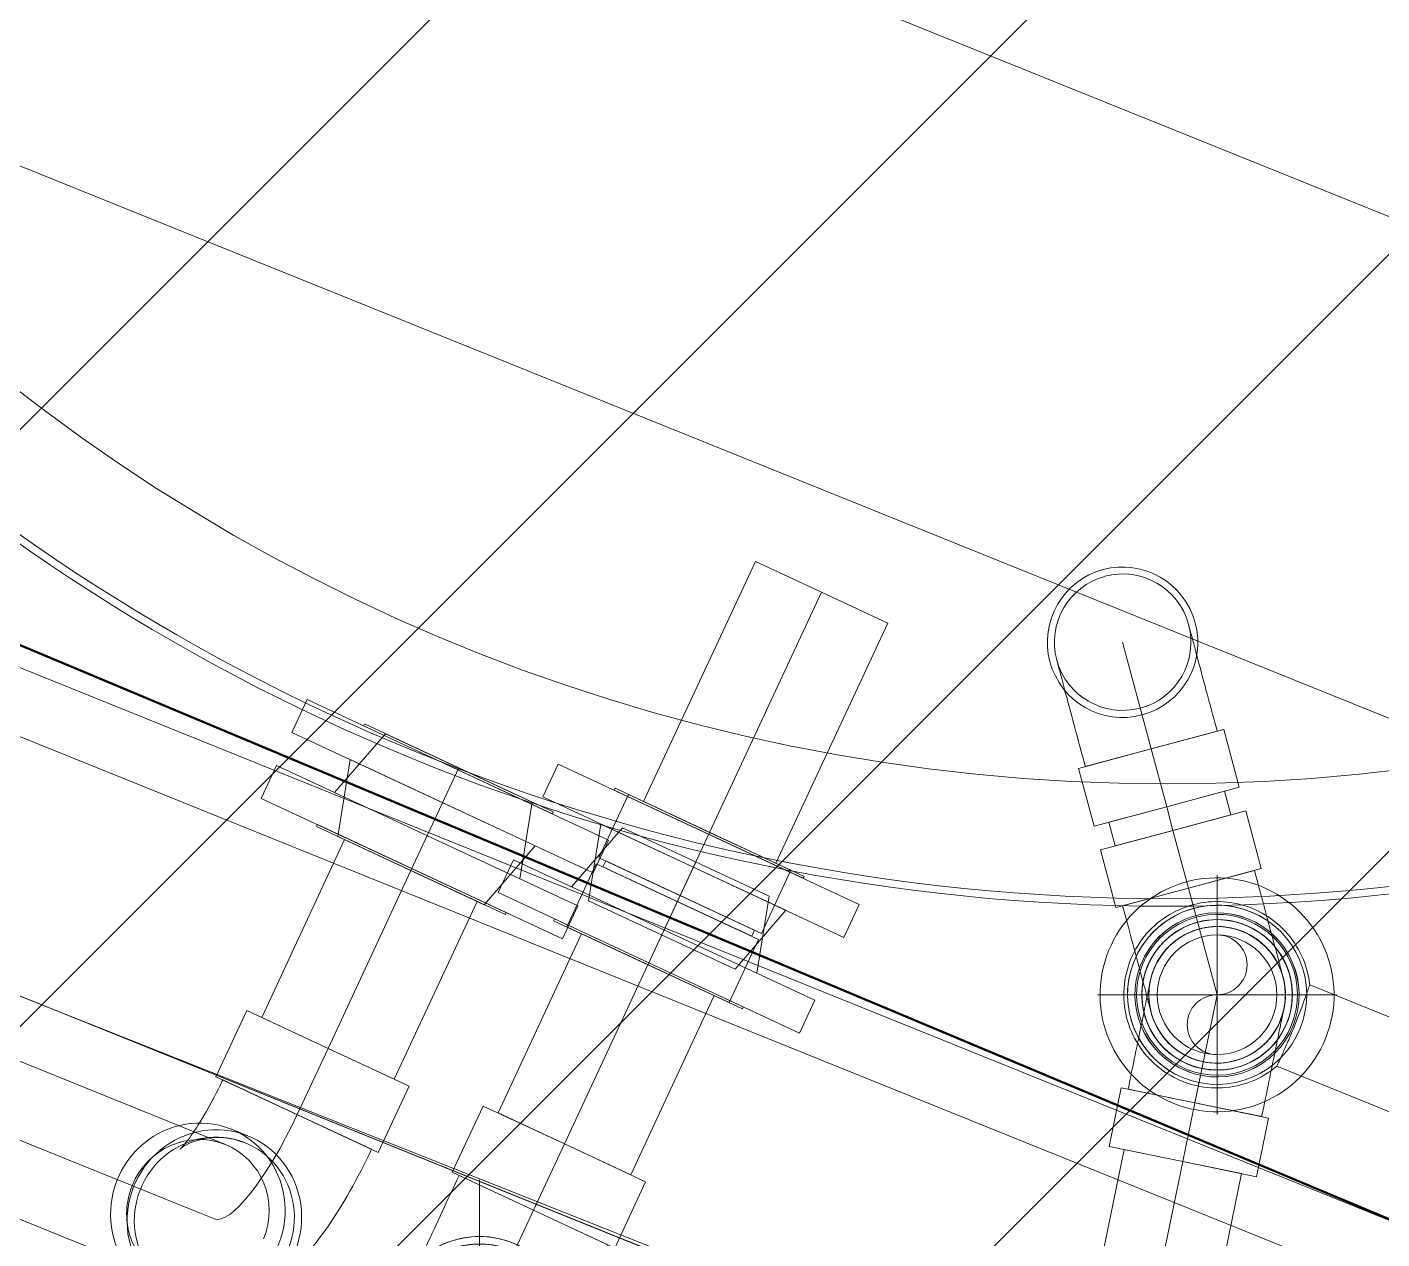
# Model space of a CAD drawing. Header units: metres. Extents: x -207 to 292, y -187 to 169.
# Drawn here: x -125.128 to -124.109, y -49.41 to -48.499 of the extents above; entities that cross this region are included whole.
import ezdxf

# ---------------------------------------------------------------- set-up
doc = ezdxf.new("R2010")
doc.units = ezdxf.units.M
for name, color, linetype, lineweight in [('A-FLOR', 7, 'Continuous', 9), ('A-ROOF', 7, 'Continuous', 9), ('A-ROOF-PATT', 7, 'Continuous', 9), ('edificios', 7, 'Continuous', 50), ('EQUIPOS PIS', 7, 'Continuous', 9), ('P-PIPE', 7, 'Continuous', 9), ('P-PIPE-CNTR', 7, 'Continuous', 9), ('P-SANR-FIXT', 7, 'Continuous', 9)]:
    doc.layers.add(name, color=color, linetype=linetype, lineweight=lineweight)
doc.layers.add('PR10-ARQ-PL-001-Emplazamiento-C-1_dwg', color=7, linetype='Continuous', lineweight=9, true_color=0x767676)

# ---------------------------------------------------------------- blocks, each defined once
blk = doc.blocks.new('Plastico - Codo - PL - Codo-V60-PLANTA EMPLAZAMIENTO ACTUALIZADO')
at = {"layer": 'P-PIPE'}
for p, q in [((-126.089, -59.2489), (-126.0962, -59.2933)), ((-126.0331, -59.258), (-126.089, -59.2489)), ((-125.9772, -59.2671), (-126.0331, -59.258)), ((-125.9844, -59.3115), (-125.9772, -59.2671)), ((-126.0962, -59.2933), (-126.0403, -59.3024)), ((-126.0403, -59.3024), (-126.091, -59.2942)), ((-126.0403, -59.3024), (-125.9844, -59.3115)), ((-125.9896, -59.3106), (-126.0403, -59.3024))]:
    blk.add_line(p, q, dxfattribs=at)
at = {"layer": 'P-PIPE', "flags": 128}
for points in [[(-126.1043, -59.3761), (-126.1043, -59.376), (-126.1043, -59.3758), (-126.1042, -59.3755), (-126.1041, -59.3751), (-126.104, -59.3745), (-126.1039, -59.3738), (-126.1038, -59.3729), (-126.1036, -59.3719), (-126.1035, -59.3709), (-126.1033, -59.3696), (-126.103, -59.3683), (-126.1028, -59.3668), (-126.1025, -59.3653), (-126.1023, -59.3636), (-126.102, -59.3618), (-126.1017, -59.3599), (-126.1013, -59.3579), (-126.101, -59.3558), (-126.1006, -59.3536), (-126.1003, -59.3513), (-126.0999, -59.3489), (-126.0995, -59.3464), (-126.0991, -59.3438), (-126.0986, -59.3412), (-126.0982, -59.3384), (-126.0977, -59.3356), (-126.0973, -59.3328), (-126.0968, -59.3299), (-126.0963, -59.3269), (-126.0958, -59.3239), (-126.0953, -59.3208), (-126.0948, -59.3177), (-126.0943, -59.3145), (-126.0938, -59.3113), (-126.0933, -59.3081), (-126.0927, -59.3049), (-126.0922, -59.3016), (-126.0917, -59.2983), (-126.0911, -59.295), (-126.091, -59.2942)], [(-125.9896, -59.3106), (-125.9902, -59.3139), (-125.9907, -59.3172), (-125.9912, -59.3204), (-125.9917, -59.3237), (-125.9923, -59.3269), (-125.9928, -59.3301), (-125.9933, -59.3333), (-125.9938, -59.3364), (-125.9943, -59.3395), (-125.9948, -59.3425), (-125.9953, -59.3455), (-125.9958, -59.3485), (-125.9962, -59.3514), (-125.9967, -59.3542), (-125.9971, -59.3569), (-125.9976, -59.3596), (-125.998, -59.3622), (-125.9984, -59.3647), (-125.9988, -59.3671), (-125.9992, -59.3694), (-125.9995, -59.3717), (-125.9999, -59.3738), (-126.0002, -59.3758), (-126.0005, -59.3778), (-126.0008, -59.3796), (-126.0011, -59.3813), (-126.0014, -59.3829), (-126.0016, -59.3844), (-126.0018, -59.3858), (-126.002, -59.387), (-126.0022, -59.3881), (-126.0024, -59.3891), (-126.0025, -59.39), (-126.0026, -59.3908), (-126.0027, -59.3914), (-126.0028, -59.3919), (-126.0029, -59.3922), (-126.0029, -59.3925), (-126.0029, -59.3926)], [(-126.1043, -59.3761), (-126.1039, -59.3741), (-126.1035, -59.3721), (-126.103, -59.3701), (-126.1023, -59.3681), (-126.1017, -59.3662), (-126.1009, -59.3643), (-126.1001, -59.3624), (-126.0991, -59.3606), (-126.0982, -59.3588), (-126.0971, -59.357), (-126.096, -59.3553), (-126.0948, -59.3536), (-126.0935, -59.352), (-126.0922, -59.3504), (-126.0908, -59.3489), (-126.0894, -59.3475), (-126.0879, -59.3461), (-126.0863, -59.3447), (-126.0847, -59.3435), (-126.083, -59.3422), (-126.0813, -59.3411), (-126.0796, -59.34), (-126.0778, -59.339), (-126.0759, -59.3381), (-126.0741, -59.3372), (-126.0722, -59.3365), (-126.0702, -59.3358), (-126.0683, -59.3351), (-126.0663, -59.3346), (-126.0643, -59.3341), (-126.0623, -59.3337), (-126.0603, -59.3334), (-126.0582, -59.3332), (-126.0562, -59.3331), (-126.0541, -59.333), (-126.0521, -59.333), (-126.05, -59.3331), (-126.048, -59.3333), (-126.0459, -59.3336), (-126.0454, -59.3337)], [(-126.0454, -59.3337), (-126.0434, -59.334), (-126.0414, -59.3345), (-126.0394, -59.335), (-126.0374, -59.3356), (-126.0355, -59.3363), (-126.0336, -59.3371), (-126.0317, -59.3379), (-126.0299, -59.3388), (-126.0281, -59.3398), (-126.0263, -59.3409), (-126.0246, -59.342), (-126.0229, -59.3432), (-126.0213, -59.3444), (-126.0197, -59.3458), (-126.0182, -59.3472), (-126.0167, -59.3486), (-126.0153, -59.3501), (-126.014, -59.3517), (-126.0127, -59.3533), (-126.0115, -59.3549), (-126.0104, -59.3566), (-126.0093, -59.3584), (-126.0083, -59.3602), (-126.0074, -59.362), (-126.0065, -59.3639), (-126.0057, -59.3658), (-126.005, -59.3677), (-126.0044, -59.3697), (-126.0039, -59.3717), (-126.0034, -59.3737), (-126.003, -59.3757), (-126.0027, -59.3777), (-126.0025, -59.3797), (-126.0023, -59.3818), (-126.0023, -59.3838), (-126.0023, -59.3859), (-126.0024, -59.3879), (-126.0026, -59.39), (-126.0029, -59.392), (-126.0029, -59.3926)], [(-126.0619, -59.435), (-126.0639, -59.4347), (-126.0659, -59.4342), (-126.0679, -59.4337), (-126.0698, -59.4331), (-126.0718, -59.4324), (-126.0737, -59.4316), (-126.0755, -59.4308), (-126.0774, -59.4299), (-126.0792, -59.4289), (-126.0809, -59.4278), (-126.0827, -59.4267), (-126.0843, -59.4255), (-126.086, -59.4242), (-126.0875, -59.4229), (-126.089, -59.4215), (-126.0905, -59.4201), (-126.0919, -59.4186), (-126.0932, -59.417), (-126.0945, -59.4154), (-126.0957, -59.4137), (-126.0969, -59.412), (-126.0979, -59.4103), (-126.0989, -59.4085), (-126.0999, -59.4067), (-126.1007, -59.4048), (-126.1015, -59.4029), (-126.1022, -59.401), (-126.1028, -59.399), (-126.1034, -59.397), (-126.1038, -59.395), (-126.1042, -59.393), (-126.1045, -59.391), (-126.1048, -59.3889), (-126.1049, -59.3869), (-126.105, -59.3848), (-126.105, -59.3828), (-126.1048, -59.3807), (-126.1047, -59.3787), (-126.1044, -59.3767), (-126.1043, -59.3761)], [(-126.0029, -59.3926), (-126.0033, -59.3946), (-126.0038, -59.3966), (-126.0043, -59.3986), (-126.0049, -59.4005), (-126.0056, -59.4025), (-126.0063, -59.4044), (-126.0072, -59.4063), (-126.0081, -59.4081), (-126.0091, -59.4099), (-126.0101, -59.4117), (-126.0113, -59.4134), (-126.0125, -59.4151), (-126.0137, -59.4167), (-126.0151, -59.4182), (-126.0164, -59.4198), (-126.0179, -59.4212), (-126.0194, -59.4226), (-126.0209, -59.424), (-126.0226, -59.4252), (-126.0242, -59.4264), (-126.0259, -59.4276), (-126.0277, -59.4287), (-126.0295, -59.4297), (-126.0313, -59.4306), (-126.0332, -59.4314), (-126.0351, -59.4322), (-126.037, -59.4329), (-126.039, -59.4336), (-126.0409, -59.4341), (-126.0429, -59.4346), (-126.045, -59.435), (-126.047, -59.4353), (-126.049, -59.4355), (-126.0511, -59.4356), (-126.0531, -59.4357), (-126.0552, -59.4357), (-126.0572, -59.4356), (-126.0593, -59.4354), (-126.0613, -59.4351), (-126.0619, -59.435)]]:
    blk.add_lwpolyline(points, dxfattribs=at)
at = {"layer": 'P-PIPE'}
for radius, start, end in [(0.0566, 80.7701, 260.7701), (0.0566, 80.7701, 260.7701), (0.0566, 260.7701, 80.7701), (0.0566, 260.7701, 80.7701), (0.0514, 80.7701, 260.7701), (0.0514, 260.7701, 80.7701)]:
    blk.add_arc((-126.0536, -59.3843), radius, start, end, dxfattribs=at)
blk = doc.blocks.new('Plastico - Codo - PL - Codo-V53-PLANTA EMPLAZAMIENTO ACTUALIZADO')
at = {"layer": 'P-PIPE'}
for p, q in [((-128.6642, -69.5729), (-128.6887, -69.6356)), ((-128.6129, -69.5929), (-128.6642, -69.5729)), ((-128.6662, -69.5781), (-128.6887, -69.6356)), ((-128.6375, -69.6557), (-128.6129, -69.5929)), ((-128.6887, -69.6356), (-128.7133, -69.6984)), ((-128.6887, -69.6356), (-128.7112, -69.6931)), ((-128.6621, -69.7184), (-128.6375, -69.6557)), ((-128.7133, -69.6984), (-128.6621, -69.7184))]:
    blk.add_line(p, q, dxfattribs=at)
at = {"layer": 'P-PIPE', "flags": 128}
for points in [[(-128.8358, -69.5781), (-128.8349, -69.5758), (-128.8338, -69.5736), (-128.8327, -69.5714), (-128.8315, -69.5692), (-128.8302, -69.5671), (-128.8288, -69.5651), (-128.8274, -69.5631), (-128.8258, -69.5611), (-128.8242, -69.5593), (-128.8225, -69.5575), (-128.8208, -69.5557), (-128.8189, -69.5541), (-128.817, -69.5525), (-128.8151, -69.551), (-128.8131, -69.5495), (-128.811, -69.5482), (-128.8089, -69.5469), (-128.8067, -69.5457), (-128.8045, -69.5447), (-128.8022, -69.5436), (-128.7999, -69.5427), (-128.7976, -69.5419), (-128.7953, -69.5412), (-128.7929, -69.5406), (-128.7905, -69.54), (-128.788, -69.5396), (-128.7856, -69.5393), (-128.7831, -69.539), (-128.7807, -69.5389), (-128.7782, -69.5388), (-128.7757, -69.5389), (-128.7733, -69.539), (-128.7708, -69.5393), (-128.7684, -69.5396), (-128.7659, -69.5401), (-128.7635, -69.5406), (-128.7611, -69.5413), (-128.7588, -69.542), (-128.7564, -69.5428), (-128.7558, -69.5431)], [(-128.7558, -69.5431), (-128.7535, -69.544), (-128.7513, -69.5451), (-128.7491, -69.5462), (-128.7469, -69.5474), (-128.7448, -69.5487), (-128.7428, -69.5501), (-128.7408, -69.5515), (-128.7389, -69.5531), (-128.737, -69.5547), (-128.7352, -69.5564), (-128.7335, -69.5581), (-128.7318, -69.56), (-128.7302, -69.5619), (-128.7287, -69.5638), (-128.7273, -69.5658), (-128.7259, -69.5679), (-128.7247, -69.57), (-128.7235, -69.5722), (-128.7224, -69.5744), (-128.7214, -69.5767), (-128.7205, -69.5789), (-128.7197, -69.5813), (-128.7189, -69.5836), (-128.7183, -69.586), (-128.7178, -69.5884), (-128.7173, -69.5909), (-128.717, -69.5933), (-128.7168, -69.5958), (-128.7166, -69.5982), (-128.7166, -69.6007), (-128.7166, -69.6032), (-128.7168, -69.6056), (-128.717, -69.6081), (-128.7174, -69.6105), (-128.7178, -69.613), (-128.7184, -69.6154), (-128.719, -69.6178), (-128.7198, -69.6201), (-128.7206, -69.6225), (-128.7208, -69.6231)], [(-128.7558, -69.5431), (-128.7558, -69.5431), (-128.7555, -69.5432), (-128.7552, -69.5433), (-128.7547, -69.5435), (-128.754, -69.5438), (-128.7533, -69.5441), (-128.7523, -69.5444), (-128.7513, -69.5449), (-128.7501, -69.5453), (-128.7487, -69.5458), (-128.7473, -69.5464), (-128.7457, -69.547), (-128.744, -69.5477), (-128.7421, -69.5484), (-128.7402, -69.5492), (-128.7381, -69.55), (-128.7359, -69.5509), (-128.7336, -69.5518), (-128.7312, -69.5527), (-128.7286, -69.5537), (-128.726, -69.5547), (-128.7233, -69.5558), (-128.7205, -69.5569), (-128.7176, -69.558), (-128.7146, -69.5592), (-128.7116, -69.5604), (-128.7085, -69.5616), (-128.7053, -69.5629), (-128.702, -69.5641), (-128.6987, -69.5654), (-128.6953, -69.5667), (-128.6919, -69.5681), (-128.6885, -69.5694), (-128.685, -69.5708), (-128.6815, -69.5722), (-128.6779, -69.5736), (-128.6743, -69.575), (-128.6708, -69.5764), (-128.6672, -69.5778), (-128.6662, -69.5781)], [(-128.8008, -69.6581), (-128.8031, -69.6571), (-128.8053, -69.6561), (-128.8075, -69.655), (-128.8097, -69.6538), (-128.8118, -69.6525), (-128.8138, -69.6511), (-128.8158, -69.6496), (-128.8178, -69.6481), (-128.8196, -69.6465), (-128.8214, -69.6448), (-128.8232, -69.643), (-128.8248, -69.6412), (-128.8264, -69.6393), (-128.8279, -69.6373), (-128.8294, -69.6353), (-128.8307, -69.6333), (-128.832, -69.6311), (-128.8332, -69.629), (-128.8342, -69.6268), (-128.8353, -69.6245), (-128.8362, -69.6222), (-128.837, -69.6199), (-128.8377, -69.6175), (-128.8383, -69.6151), (-128.8389, -69.6127), (-128.8393, -69.6103), (-128.8396, -69.6078), (-128.8399, -69.6054), (-128.84, -69.6029), (-128.8401, -69.6004), (-128.84, -69.598), (-128.8399, -69.5955), (-128.8396, -69.5931), (-128.8393, -69.5906), (-128.8388, -69.5882), (-128.8383, -69.5858), (-128.8376, -69.5834), (-128.8369, -69.581), (-128.8361, -69.5787), (-128.8358, -69.5781)], [(-128.7208, -69.6231), (-128.7218, -69.6254), (-128.7228, -69.6276), (-128.7239, -69.6298), (-128.7251, -69.632), (-128.7264, -69.6341), (-128.7278, -69.6361), (-128.7293, -69.6381), (-128.7308, -69.64), (-128.7324, -69.6419), (-128.7341, -69.6437), (-128.7359, -69.6454), (-128.7377, -69.6471), (-128.7396, -69.6487), (-128.7416, -69.6502), (-128.7436, -69.6516), (-128.7456, -69.653), (-128.7478, -69.6542), (-128.7499, -69.6554), (-128.7521, -69.6565), (-128.7544, -69.6575), (-128.7567, -69.6584), (-128.759, -69.6592), (-128.7614, -69.66), (-128.7638, -69.6606), (-128.7662, -69.6611), (-128.7686, -69.6616), (-128.7711, -69.6619), (-128.7735, -69.6621), (-128.776, -69.6623), (-128.7785, -69.6623), (-128.7809, -69.6623), (-128.7834, -69.6621), (-128.7858, -69.6619), (-128.7883, -69.6615), (-128.7907, -69.6611), (-128.7931, -69.6605), (-128.7955, -69.6599), (-128.7979, -69.6591), (-128.8002, -69.6583), (-128.8008, -69.6581)], [(-128.7112, -69.6931), (-128.7148, -69.6917), (-128.7184, -69.6903), (-128.722, -69.6889), (-128.7255, -69.6876), (-128.729, -69.6862), (-128.7325, -69.6848), (-128.736, -69.6835), (-128.7394, -69.6821), (-128.7428, -69.6808), (-128.7461, -69.6795), (-128.7494, -69.6782), (-128.7526, -69.677), (-128.7557, -69.6757), (-128.7588, -69.6745), (-128.7618, -69.6733), (-128.7647, -69.6722), (-128.7676, -69.6711), (-128.7703, -69.67), (-128.773, -69.669), (-128.7755, -69.668), (-128.7779, -69.667), (-128.7803, -69.6661), (-128.7825, -69.6652), (-128.7846, -69.6644), (-128.7866, -69.6636), (-128.7885, -69.6629), (-128.7902, -69.6622), (-128.7919, -69.6616), (-128.7934, -69.661), (-128.7947, -69.6605), (-128.796, -69.66), (-128.7971, -69.6596), (-128.798, -69.6592), (-128.7988, -69.6589), (-128.7995, -69.6586), (-128.8001, -69.6584), (-128.8005, -69.6582), (-128.8007, -69.6581), (-128.8008, -69.6581)]]:
    blk.add_lwpolyline(points, dxfattribs=at)
at = {"layer": 'P-PIPE'}
for radius, start, end in [(0.0674, 338.6299, 158.6299), (0.0674, 338.6299, 158.6299), (0.0618, 338.6299, 158.6299), (0.0674, 158.6299, 338.6299), (0.0674, 158.6299, 338.6299), (0.0617, 158.6299, 338.6299)]:
    blk.add_arc((-128.7783, -69.6006), radius, start, end, dxfattribs=at)
blk = doc.blocks.new('M_Ball Valve - 50-150 mm - 110 mm-V61-PLANTA EMPLAZAMIENTO ACTUALIZADO')
at = {"layer": 'P-PIPE'}
for p, q in [((-127.02, -54.9053), (-127.106, -54.864)), ((-127.0343, -54.9351), (-127.02, -54.9053)), ((-127.1346, -54.9234), (-127.0486, -54.9648)), ((-127.0295, -54.9252), (-127.0343, -54.9351)), ((-127.0186, -54.9304), (-127.0295, -54.9252)), ((-127.0162, -54.9255), (-127.0234, -54.9403)), ((-126.9988, -54.9238), (-127.0209, -54.9698)), ((-126.9835, -54.9412), (-127.0162, -54.9255)), ((-127.0152, -54.9726), (-126.9931, -54.9266)), ((-126.9988, -54.9238), (-127.0027, -54.9319)), ((-126.9931, -54.9266), (-126.9988, -54.9238)), ((-126.9825, -54.9317), (-126.9988, -54.9238)), ((-126.997, -54.9347), (-126.9931, -54.9266)), ((-126.9931, -54.9266), (-126.9767, -54.9345)), ((-127.0486, -54.9648), (-127.0343, -54.9351)), ((-127.0343, -54.9351), (-127.039, -54.945)), ((-127.0186, -54.9304), (-127.0234, -54.9403)), ((-127.0027, -54.9319), (-127.0099, -54.9468)), ((-126.9825, -54.9317), (-127.0046, -54.9777)), ((-127.0046, -54.9777), (-126.9825, -54.9317)), ((-127.0042, -54.9496), (-126.997, -54.9347)), ((-126.997, -54.9347), (-127.0027, -54.9319)), ((-126.9989, -54.9804), (-126.9767, -54.9345)), ((-126.9767, -54.9345), (-126.9989, -54.9804)), ((-126.9767, -54.9345), (-126.9825, -54.9317)), ((-127.039, -54.945), (-127.0281, -54.9502)), ((-127.0234, -54.9403), (-127.0305, -54.9552)), ((-127.0234, -54.9403), (-127.0281, -54.9502)), ((-127.0099, -54.9468), (-127.017, -54.9617)), ((-126.9907, -54.9561), (-126.9835, -54.9412)), ((-126.9907, -54.9561), (-126.9859, -54.9462)), ((-126.975, -54.9514), (-126.9859, -54.9462)), ((-127.0305, -54.9552), (-126.9978, -54.9709)), ((-127.0113, -54.9644), (-127.0042, -54.9496)), ((-126.9978, -54.9709), (-126.9907, -54.9561)), ((-126.9954, -54.966), (-126.9907, -54.9561)), ((-126.9798, -54.9613), (-126.975, -54.9514)), ((-127.017, -54.9617), (-127.0209, -54.9698)), ((-127.017, -54.9617), (-127.0113, -54.9644)), ((-127.0152, -54.9726), (-127.0113, -54.9644)), ((-126.9954, -54.966), (-126.9845, -54.9712)), ((-126.9845, -54.9712), (-126.9798, -54.9613)), ((-127.0209, -54.9698), (-127.0152, -54.9726)), ((-127.0209, -54.9698), (-127.0046, -54.9777)), ((-126.9989, -54.9804), (-127.0152, -54.9726)), ((-127.0046, -54.9777), (-126.9989, -54.9804))]:
    blk.add_line(p, q, dxfattribs=at)
at = {"layer": 'P-PIPE', "flags": 128}
for points in [[(-127.1456, -54.8037), (-127.1482, -54.8025), (-127.1508, -54.8015), (-127.1534, -54.8005), (-127.1561, -54.7997), (-127.1588, -54.7989), (-127.1615, -54.7983), (-127.1643, -54.7978), (-127.167, -54.7974), (-127.1698, -54.7971), (-127.1726, -54.7969), (-127.1754, -54.7968), (-127.1782, -54.7968), (-127.181, -54.797), (-127.1838, -54.7972), (-127.1866, -54.7976), (-127.1894, -54.7981), (-127.1921, -54.7986), (-127.1948, -54.7993), (-127.1975, -54.8002), (-127.2002, -54.8011), (-127.2028, -54.8021), (-127.2053, -54.8032), (-127.2079, -54.8044), (-127.2103, -54.8058), (-127.2128, -54.8072), (-127.2151, -54.8087), (-127.2174, -54.8103), (-127.2196, -54.812), (-127.2218, -54.8138), (-127.2239, -54.8157), (-127.2259, -54.8176), (-127.2278, -54.8197), (-127.2297, -54.8218), (-127.2314, -54.8239), (-127.2331, -54.8262), (-127.2347, -54.8285), (-127.2362, -54.8309), (-127.2376, -54.8333), (-127.2389, -54.8358), (-127.2401, -54.8383), (-127.2411, -54.8409), (-127.2421, -54.8436), (-127.243, -54.8462), (-127.2438, -54.8489), (-127.2445, -54.8516), (-127.245, -54.8544), (-127.2454, -54.8572), (-127.2458, -54.8599), (-127.246, -54.8627), (-127.2461, -54.8655), (-127.2461, -54.8683), (-127.246, -54.8711), (-127.2458, -54.8739), (-127.2454, -54.8767), (-127.245, -54.8795), (-127.2444, -54.8822), (-127.2438, -54.885), (-127.243, -54.8877), (-127.2421, -54.8903), (-127.2411, -54.8929), (-127.24, -54.8955), (-127.2388, -54.8981), (-127.2375, -54.9005), (-127.2361, -54.903), (-127.2346, -54.9053), (-127.233, -54.9077), (-127.2314, -54.9099), (-127.2296, -54.9121), (-127.2278, -54.9142), (-127.2258, -54.9162), (-127.2238, -54.9182), (-127.2217, -54.92), (-127.2196, -54.9218), (-127.2173, -54.9235), (-127.215, -54.9251), (-127.2127, -54.9266), (-127.2102, -54.9281), (-127.2078, -54.9294), (-127.2064, -54.9301)], [(-127.106, -54.864), (-127.1062, -54.8612), (-127.1064, -54.8584), (-127.1068, -54.8556), (-127.1073, -54.8528), (-127.108, -54.8501), (-127.1087, -54.8474), (-127.1095, -54.8447), (-127.1105, -54.8421), (-127.1115, -54.8395), (-127.1126, -54.8369), (-127.1139, -54.8344), (-127.1152, -54.8319), (-127.1167, -54.8295), (-127.1182, -54.8272), (-127.1199, -54.8249), (-127.1216, -54.8227), (-127.1234, -54.8206), (-127.1253, -54.8185), (-127.1273, -54.8165), (-127.1293, -54.8146), (-127.1314, -54.8128), (-127.1336, -54.811), (-127.1359, -54.8094), (-127.1382, -54.8078), (-127.1406, -54.8064), (-127.1431, -54.805), (-127.1456, -54.8037), (-127.1456, -54.8037)], [(-127.2064, -54.9301), (-127.2039, -54.9312), (-127.2013, -54.9323), (-127.1986, -54.9332), (-127.196, -54.9341), (-127.1933, -54.9348), (-127.1905, -54.9355), (-127.1878, -54.936), (-127.185, -54.9364), (-127.1822, -54.9367), (-127.1794, -54.9369), (-127.1766, -54.937), (-127.1738, -54.937), (-127.171, -54.9368), (-127.1682, -54.9366), (-127.1654, -54.9362), (-127.1627, -54.9357), (-127.1599, -54.9351), (-127.1572, -54.9344), (-127.1545, -54.9336), (-127.1519, -54.9327), (-127.1493, -54.9317), (-127.1467, -54.9306), (-127.1442, -54.9293), (-127.1417, -54.928), (-127.1393, -54.9266), (-127.1369, -54.9251), (-127.1346, -54.9235), (-127.1346, -54.9234)]]:
    blk.add_lwpolyline(points, dxfattribs=at)
at = {"layer": 'P-PIPE'}
for radius, start, end in [(0.088, 64.307, 244.307), (0.088, 64.307, 244.307), (0.088, 64.307, 244.307), (0.088, 64.307, 244.307), (0.088, 244.307, 64.307), (0.088, 244.307, 64.307), (0.088, 244.307, 64.307), (0.088, 244.307, 64.307), (0.0605, 64.307, 244.307), (0.0605, 64.307, 244.307), (0.0605, 64.307, 244.307), (0.0605, 64.307, 244.307), (0.0605, 244.307, 64.307), (0.0605, 244.307, 64.307), (0.0605, 244.307, 64.307), (0.0605, 244.307, 64.307)]:
    blk.add_arc((-127.176, -54.8669), radius, start, end, dxfattribs=at)
for points, knots in [([(-127.1194, -54.8941), (-127.1178, -54.8906), (-127.1145, -54.8837), (-127.1104, -54.8744), (-127.1075, -54.8675), (-127.1062, -54.8644), (-127.106, -54.864), (-127.106, -54.864)], [-1, -1, -1, -1, -0.8888889, -0.7777778, -0.6666667, -0.5555556, -0.5000468, -0.5000468, -0.5000468, -0.5000468]), ([(-127.106, -54.864), (-127.106, -54.864), (-127.1062, -54.8644), (-127.1075, -54.8675), (-127.1104, -54.8744), (-127.1145, -54.8837), (-127.1178, -54.8906), (-127.1194, -54.8941)], [-0.5000461, -0.5000461, -0.5000461, -0.5000461, -0.4444444, -0.3333333, -0.2222222, -0.1111111, 0, 0, 0, 0]), ([(-127.1194, -54.8941), (-127.1211, -54.8976), (-127.1245, -54.9044), (-127.1292, -54.9134), (-127.1327, -54.9201), (-127.1344, -54.923), (-127.1346, -54.9234), (-127.1346, -54.9234)], [-1, -1, -1, -1, -0.8888889, -0.7777778, -0.6666667, -0.5555556, -0.4999539, -0.4999539, -0.4999539, -0.4999539]), ([(-127.1346, -54.9234), (-127.1346, -54.9234), (-127.1344, -54.923), (-127.1327, -54.9201), (-127.1292, -54.9134), (-127.1245, -54.9044), (-127.1211, -54.8976), (-127.1194, -54.8941)], [-0.4999532, -0.4999532, -0.4999532, -0.4999532, -0.4444444, -0.3333333, -0.2222222, -0.1111111, 0, 0, 0, 0])]:
    blk.add_open_spline(points, degree=3, knots=knots, dxfattribs=at)
blk = doc.blocks.new('Plastico - Reducción - PL - Reducción-2190060-PLANTA EMPLAZAMIENTO ACTUALIZADO')
at = {"layer": 'P-PIPE'}
for radius, start, end in [(0.0674, 68, 248), (0.0674, 68, 248), (0.0617, 338, 158), (0.0674, 248, 68), (0.0674, 248, 68), (0.0566, 338, 158), (0.0566, 338, 158), (0.0513, 338, 158), (0.0618, 158, 338), (0.0566, 158, 338), (0.0566, 158, 338), (0.0514, 158, 338)]:
    blk.add_arc((-124.2329, -49.2265), radius, start, end, dxfattribs=at)
blk = doc.blocks.new('Plastico - Codo - PL - Codo-2192747-PLANTA EMPLAZAMIENTO ACTUALIZADO')
at = {"layer": 'P-PIPE'}
for p, q in [((-124.9629, -49.2383), (-124.9862, -49.2881)), ((-124.9166, -49.2599), (-124.9629, -49.2383)), ((-124.8871, -49.2737), (-124.9629, -49.2383)), ((-124.8407, -49.2953), (-124.9166, -49.2599)), ((-124.8408, -49.2953), (-124.8871, -49.2737)), ((-124.9862, -49.2881), (-124.9103, -49.3235)), ((-124.9861, -49.2882), (-124.9398, -49.3098)), ((-124.981, -49.2905), (-124.9116, -49.3229)), ((-124.864, -49.3451), (-124.8407, -49.2953)), ((-124.9398, -49.3098), (-124.864, -49.3451)), ((-124.9386, -49.3103), (-124.8691, -49.3427)), ((-124.9621, -49.3326), (-124.9744, -49.3276)), ((-124.9103, -49.3235), (-124.864, -49.3451)), ((-125.0249, -49.4526), (-125.0126, -49.4576))]:
    blk.add_line(p, q, dxfattribs=at)
at = {"layer": 'P-PIPE', "flags": 128}
for points in [[(-125.013, -49.3425), (-125.0128, -49.3423), (-125.0125, -49.342), (-125.012, -49.3415), (-125.0113, -49.3407), (-125.0105, -49.3398), (-125.0095, -49.3386), (-125.0085, -49.3374), (-125.0073, -49.3359), (-125.0061, -49.3343), (-125.0049, -49.3326), (-125.0036, -49.3307), (-125.0022, -49.3287), (-125.0008, -49.3266), (-124.9994, -49.3244), (-124.9979, -49.322), (-124.9964, -49.3196), (-124.9949, -49.3171), (-124.9934, -49.3145), (-124.9919, -49.3119), (-124.9904, -49.3091), (-124.9889, -49.3063), (-124.9874, -49.3035), (-124.9859, -49.3006), (-124.9845, -49.2977), (-124.983, -49.2947), (-124.9816, -49.2918), (-124.981, -49.2905)], [(-124.9642, -49.3379), (-124.9728, -49.3352), (-124.9812, -49.3339), (-124.9886, -49.3339), (-124.9949, -49.3347), (-125, -49.336), (-125.004, -49.3374), (-125.007, -49.3387), (-125.0093, -49.3399), (-125.0109, -49.3409), (-125.012, -49.3417), (-125.0126, -49.3422), (-125.0129, -49.3424), (-125.013, -49.3425)], [(-125.0104, -49.4524), (-125, -49.4556), (-124.9897, -49.4571), (-124.9802, -49.4571), (-124.9717, -49.456), (-124.9643, -49.4542), (-124.9579, -49.452), (-124.9523, -49.4495), (-124.9475, -49.4469), (-124.9431, -49.4442), (-124.9392, -49.4415), (-124.9356, -49.4387), (-124.9323, -49.436), (-124.9292, -49.4332), (-124.9262, -49.4304), (-124.9234, -49.4275), (-124.9207, -49.4246), (-124.918, -49.4217), (-124.9155, -49.4187), (-124.913, -49.4157), (-124.9105, -49.4125), (-124.9081, -49.4094), (-124.9057, -49.4061), (-124.9033, -49.4028), (-124.901, -49.3995), (-124.8987, -49.396), (-124.8964, -49.3926), (-124.8941, -49.389), (-124.8919, -49.3854), (-124.8897, -49.3817), (-124.8875, -49.378), (-124.8853, -49.3742), (-124.8832, -49.3704), (-124.881, -49.3665), (-124.879, -49.3626), (-124.8769, -49.3586), (-124.8749, -49.3547), (-124.8729, -49.3506), (-124.8709, -49.3466), (-124.8691, -49.3427)]]:
    blk.add_lwpolyline(points, dxfattribs=at)
at = {"layer": 'P-PIPE'}
for centre, major_axis, start_param, end_param in [((-124.9997, -49.3901), (0.0252, 0.0625), 6.232378, 9.373971), ((-124.9873, -49.3951), (0.0252, 0.0625), 6.232378, 9.373971), ((-124.9873, -49.3951), (0.0231, 0.0573), 6.232378, 9.373971), ((-124.9997, -49.3901), (0.0252, 0.0625), 3.090785, 6.232378), ((-124.9873, -49.3951), (0.0252, 0.0625), 3.090785, 6.232378), ((-124.9873, -49.3951), (0.0231, 0.0573), 3.090785, 6.232378)]:
    blk.add_ellipse(centre, major_axis=major_axis, ratio=0.970296, start_param=start_param, end_param=end_param, dxfattribs=at)
blk = doc.blocks.new('M_Tanque Ensilaje - M_Tanque Ensilaje-2194159-PLANTA EMPLAZAMIENTO ACTUALIZADO')
at = {"layer": 'P-SANR-FIXT'}
for radius, end in [(1.5029, 0), (1.5029, 0), (1.4972, 0), (1.4972, 0), (1.4972, 0), (1.4972, 0), (1.4108, 360), (1.4108, 360), (1.4108, 360), (1.4108, 360), (1.4108, 360)]:
    blk.add_arc((0, 0), radius, 180, end, dxfattribs=at)
blk = doc.blocks.new('Plastico - Codo - PL - Codo-V67-PLANTA EMPLAZAMIENTO ACTUALIZADO')
at = {"layer": 'P-PIPE'}
for p, q in [((-124.7851, -49.3102), (-124.8083, -49.36)), ((-124.724, -49.3386), (-124.7851, -49.3102)), ((-124.6629, -49.3671), (-124.724, -49.3386)), ((-124.8083, -49.36), (-124.7472, -49.3885)), ((-124.8032, -49.3624), (-124.7472, -49.3885)), ((-124.6861, -49.417), (-124.6629, -49.3671)), ((-124.7472, -49.3885), (-124.6912, -49.4146)), ((-124.7472, -49.3885), (-124.6861, -49.417))]:
    blk.add_line(p, q, dxfattribs=at)
at = {"layer": 'P-PIPE', "flags": 128}
for points in [[(-124.8032, -49.3624), (-124.8048, -49.3659), (-124.8064, -49.3694), (-124.808, -49.3728), (-124.8097, -49.3763), (-124.8113, -49.3797), (-124.8128, -49.3831), (-124.8144, -49.3865), (-124.816, -49.3898), (-124.8175, -49.3931), (-124.819, -49.3964), (-124.8205, -49.3995), (-124.822, -49.4027), (-124.8234, -49.4057), (-124.8248, -49.4087), (-124.8261, -49.4116), (-124.8275, -49.4145), (-124.8287, -49.4172), (-124.83, -49.4199), (-124.8312, -49.4225), (-124.8323, -49.4249), (-124.8335, -49.4273), (-124.8345, -49.4296), (-124.8355, -49.4318), (-124.8365, -49.4338), (-124.8374, -49.4358), (-124.8382, -49.4376), (-124.839, -49.4393), (-124.8398, -49.4409), (-124.8405, -49.4423), (-124.8411, -49.4437), (-124.8416, -49.4449), (-124.8421, -49.4459), (-124.8426, -49.4469), (-124.8429, -49.4477), (-124.8432, -49.4483), (-124.8435, -49.4489), (-124.8437, -49.4492), (-124.8438, -49.4495), (-124.8438, -49.4496)], [(-124.7319, -49.5018), (-124.7319, -49.5017), (-124.7318, -49.5015), (-124.7316, -49.5012), (-124.7314, -49.5007), (-124.7311, -49.5001), (-124.7307, -49.4993), (-124.7303, -49.4984), (-124.7298, -49.4974), (-124.7293, -49.4962), (-124.7287, -49.4949), (-124.728, -49.4935), (-124.7273, -49.4919), (-124.7265, -49.4903), (-124.7257, -49.4885), (-124.7248, -49.4866), (-124.7239, -49.4845), (-124.7229, -49.4824), (-124.7218, -49.4801), (-124.7207, -49.4778), (-124.7196, -49.4753), (-124.7184, -49.4728), (-124.7172, -49.4701), (-124.7159, -49.4674), (-124.7146, -49.4646), (-124.7132, -49.4617), (-124.7118, -49.4587), (-124.7104, -49.4557), (-124.709, -49.4526), (-124.7075, -49.4494), (-124.706, -49.4462), (-124.7045, -49.4429), (-124.7029, -49.4396), (-124.7013, -49.4362), (-124.6998, -49.4328), (-124.6982, -49.4294), (-124.6966, -49.426), (-124.6949, -49.4225), (-124.6933, -49.419), (-124.6917, -49.4155), (-124.6912, -49.4146)]]:
    blk.add_lwpolyline(points, dxfattribs=at)
at = {"layer": 'P-PIPE'}
for radius, start, end in [(0.0674, 65, 245), (0.0674, 65, 245), (0.0617, 65, 245), (0.0674, 245, 65), (0.0674, 245, 65), (0.0617, 245, 65)]:
    blk.add_arc((-124.7879, -49.4757), radius, start, end, dxfattribs=at)
blk = doc.blocks.new('Plastico - Copla - PL - Copla-2180083-PLANTA EMPLAZAMIENTO ACTUALIZADO')
at = {"layer": 'P-PIPE'}
for p, q in [((-0.0025, 0.0674), (-0.05495, 0.0674)), ((-0.05495, 0.0674), (-0.05495, -0.0674)), ((-0.05495, 0.0674), (-0.05495, -0.0674)), ((-0.0025, -0.0674), (-0.0025, 0.0674)), ((-0.0025, -0.0674), (-0.0025, 0.0674)), ((0.0025, 0.06175), (-0.0025, 0.06175)), ((-0.0025, 0.06175), (-0.0025, -0.06175)), ((-0.0025, 0.06175), (-0.0025, -0.06175)), ((0.05495, 0.0674), (0.0025, 0.0674)), ((0.0025, 0.0674), (0.0025, -0.0674)), ((0.0025, 0.0674), (0.0025, -0.0674)), ((0.0025, 0.06175), (0.0025, -0.06175)), ((0.0025, 0.06175), (0.0025, -0.06175)), ((0.05495, -0.0674), (0.05495, 0.0674)), ((0.05495, -0.0674), (0.05495, 0.0674)), ((-0.05495, -0.0674), (-0.0025, -0.0674)), ((-0.0025, -0.06175), (0.0025, -0.06175)), ((0.0025, -0.0674), (0.05495, -0.0674))]:
    blk.add_line(p, q, dxfattribs=at)
blk = doc.blocks.new('M_Flange - Weld Neck - Steel - Class 300 - Standard-2194272-PLANTA EMPLAZAMIENTO ACTUALIZADO')
at = {"layer": 'P-PIPE'}
for p, q in [((0.0289, 0.125), (0.0016, 0.125)), ((0.0016, 0.125), (0.0016, -0.125)), ((0.0016, 0.125), (0.0016, -0.125)), ((0.0289, -0.125), (0.0289, 0.125)), ((0.0289, -0.125), (0.0289, 0.125)), ((0.0016, 0.0784), (0, 0.0784)), ((0, 0.0784), (0, -0.0784)), ((0, 0.0784), (0, -0.0784)), ((0.0016, 0.0784), (0.0016, -0.0784)), ((0.0016, 0.0784), (0.0016, -0.0784)), ((0.0852, 0.0608), (0.0289, 0.0768)), ((0.0289, 0.0768), (0.0289, -0.0768)), ((0.0289, 0.0768), (0.0289, -0.0768)), ((0.0852, -0.0608), (0.0852, 0.0608)), ((0.0852, -0.0608), (0.0852, 0.0608)), ((0.0289, -0.0768), (0.0852, -0.0608)), ((0, -0.0784), (0.0016, -0.0784)), ((0.0016, -0.125), (0.0289, -0.125))]:
    blk.add_line(p, q, dxfattribs=at)
blk = doc.blocks.new('Plastico - Codo - PL - Codo-2184908-PLANTA EMPLAZAMIENTO ACTUALIZADO')
at = {"layer": 'P-PIPE'}
for p, q in [((-126.257, -59.9699), (-126.2643, -60.0143)), ((-126.2012, -59.979), (-126.257, -59.9699)), ((-126.1453, -59.9881), (-126.2012, -59.979)), ((-126.1525, -60.0325), (-126.1453, -59.9881)), ((-126.2643, -60.0143), (-126.2084, -60.0234)), ((-126.2591, -60.0152), (-126.2084, -60.0234)), ((-126.2084, -60.0234), (-126.1577, -60.0317)), ((-126.2084, -60.0234), (-126.1525, -60.0325))]:
    blk.add_line(p, q, dxfattribs=at)
at = {"layer": 'P-PIPE', "flags": 128}
for points in [[(-126.2591, -60.0152), (-126.2596, -60.0185), (-126.2601, -60.0217), (-126.2607, -60.025), (-126.2612, -60.0282), (-126.2617, -60.0315), (-126.2622, -60.0347), (-126.2628, -60.0378), (-126.2633, -60.041), (-126.2638, -60.0441), (-126.2643, -60.0471), (-126.2648, -60.0501), (-126.2652, -60.053), (-126.2657, -60.0559), (-126.2662, -60.0587), (-126.2666, -60.0615), (-126.267, -60.0641), (-126.2675, -60.0667), (-126.2679, -60.0692), (-126.2683, -60.0716), (-126.2686, -60.074), (-126.269, -60.0762), (-126.2693, -60.0783), (-126.2697, -60.0804), (-126.27, -60.0823), (-126.2703, -60.0841), (-126.2706, -60.0859), (-126.2708, -60.0875), (-126.2711, -60.0889), (-126.2713, -60.0903), (-126.2715, -60.0916), (-126.2717, -60.0927), (-126.2718, -60.0937), (-126.272, -60.0946), (-126.2721, -60.0953), (-126.2722, -60.0959), (-126.2723, -60.0964), (-126.2723, -60.0968), (-126.2724, -60.097), (-126.2724, -60.0971)], [(-126.171, -60.1136), (-126.171, -60.1135), (-126.171, -60.1133), (-126.1709, -60.113), (-126.1709, -60.1126), (-126.1708, -60.112), (-126.1706, -60.1113), (-126.1705, -60.1104), (-126.1704, -60.1094), (-126.1702, -60.1084), (-126.17, -60.1071), (-126.1698, -60.1058), (-126.1695, -60.1043), (-126.1693, -60.1028), (-126.169, -60.1011), (-126.1687, -60.0993), (-126.1684, -60.0974), (-126.1681, -60.0954), (-126.1677, -60.0933), (-126.1674, -60.0911), (-126.167, -60.0888), (-126.1666, -60.0864), (-126.1662, -60.0839), (-126.1658, -60.0813), (-126.1654, -60.0787), (-126.1649, -60.0759), (-126.1645, -60.0731), (-126.164, -60.0703), (-126.1635, -60.0674), (-126.163, -60.0644), (-126.1625, -60.0614), (-126.162, -60.0583), (-126.1615, -60.0552), (-126.161, -60.052), (-126.1605, -60.0488), (-126.16, -60.0456), (-126.1595, -60.0424), (-126.1589, -60.0391), (-126.1584, -60.0358), (-126.1579, -60.0325), (-126.1577, -60.0317)]]:
    blk.add_lwpolyline(points, dxfattribs=at)
at = {"layer": 'P-PIPE'}
for radius, start, end in [(0.0566, 80.7701, 260.7701), (0.0566, 80.7701, 260.7701), (0.0566, 260.7701, 80.7701), (0.0566, 260.7701, 80.7701), (0.0514, 80.7701, 260.7701), (0.0514, 260.7701, 80.7701)]:
    blk.add_arc((-126.2217, -60.1054), radius, start, end, dxfattribs=at)
blk = doc.blocks.new('Plastico - Codo - PL - Codo-V68-PLANTA EMPLAZAMIENTO ACTUALIZADO')
at = {"layer": 'P-PIPE'}
for p, q in [((-124.2278, -49.0269), (-124.2825, -49.0415)), ((-124.2825, -49.0415), (-124.2329, -49.0282)), ((-124.2162, -49.0703), (-124.2278, -49.0269)), ((-124.2825, -49.0415), (-124.3372, -49.0562)), ((-124.3321, -49.0548), (-124.2825, -49.0415)), ((-124.3372, -49.0562), (-124.3255, -49.0996)), ((-124.2708, -49.085), (-124.2162, -49.0703)), ((-124.3255, -49.0996), (-124.2708, -49.085))]:
    blk.add_line(p, q, dxfattribs=at)
at = {"layer": 'P-PIPE', "flags": 128}
for points in [[(-124.2329, -49.0282), (-124.2337, -49.025), (-124.2346, -49.0218), (-124.2355, -49.0186), (-124.2363, -49.0155), (-124.2372, -49.0123), (-124.238, -49.0092), (-124.2388, -49.0061), (-124.2396, -49.003), (-124.2405, -49), (-124.2413, -48.997), (-124.242, -48.9941), (-124.2428, -48.9912), (-124.2436, -48.9884), (-124.2443, -48.9856), (-124.245, -48.983), (-124.2457, -48.9803), (-124.2464, -48.9778), (-124.2471, -48.9754), (-124.2477, -48.973), (-124.2483, -48.9707), (-124.2489, -48.9685), (-124.2495, -48.9664), (-124.25, -48.9644), (-124.2505, -48.9625), (-124.251, -48.9608), (-124.2514, -48.9591), (-124.2518, -48.9575), (-124.2522, -48.9561), (-124.2526, -48.9547), (-124.2529, -48.9535), (-124.2532, -48.9524), (-124.2535, -48.9514), (-124.2537, -48.9506), (-124.2539, -48.9498), (-124.2541, -48.9492), (-124.2542, -48.9487), (-124.2543, -48.9484), (-124.2543, -48.9482), (-124.2544, -48.9481)], [(-124.3536, -48.9746), (-124.3536, -48.9747), (-124.3535, -48.9749), (-124.3534, -48.9752), (-124.3533, -48.9757), (-124.3531, -48.9762), (-124.353, -48.9769), (-124.3527, -48.9778), (-124.3525, -48.9787), (-124.3522, -48.9798), (-124.3519, -48.981), (-124.3515, -48.9823), (-124.3511, -48.9837), (-124.3507, -48.9852), (-124.3503, -48.9869), (-124.3498, -48.9886), (-124.3493, -48.9905), (-124.3488, -48.9925), (-124.3482, -48.9945), (-124.3477, -48.9967), (-124.3471, -48.999), (-124.3464, -49.0013), (-124.3458, -49.0037), (-124.3451, -49.0062), (-124.3444, -49.0088), (-124.3437, -49.0115), (-124.343, -49.0142), (-124.3422, -49.017), (-124.3415, -49.0199), (-124.3407, -49.0228), (-124.3399, -49.0258), (-124.3391, -49.0288), (-124.3383, -49.0318), (-124.3374, -49.0349), (-124.3366, -49.038), (-124.3357, -49.0412), (-124.3349, -49.0444), (-124.334, -49.0475), (-124.3332, -49.0507), (-124.3323, -49.054), (-124.3321, -49.0548)]]:
    blk.add_lwpolyline(points, dxfattribs=at)
at = {"layer": 'P-PIPE'}
for radius, start, end in [(0.0566, 105, 285), (0.0566, 105, 285), (0.0513, 105, 285), (0.0566, 285, 105), (0.0566, 285, 105), (0.0514, 285, 105)]:
    blk.add_arc((-124.304, -48.9613), radius, start, end, dxfattribs=at)
blk = doc.blocks.new('YADRAN_LASQUEMAS_ARQ_MO_004_PLANTA LODOS_rvt-1-PLANTA EMPLAZAMIENTO ACTUALIZADO')
at = {"layer": 'A-FLOR'}
for p, q in [((-126.749, -48.5863), (-123.0571, -50.0518)), ((-123.0571, -50.0518), (-126.749, -48.5863))]:
    blk.add_line(p, q, dxfattribs=at)
at = {"layer": 'P-PIPE'}
for p, q in [((-124.5803, -48.9005), (-124.6645, -49.0811)), ((-124.5305, -48.9237), (-124.5803, -48.9005)), ((-124.5305, -48.9237), (-124.5803, -48.9005)), ((-124.4807, -48.947), (-124.5305, -48.9237)), ((-124.4807, -48.947), (-124.5305, -48.9237)), ((-124.5648, -49.1275), (-124.4807, -48.947)), ((-124.2274, -49.0733), (-124.2708, -49.085)), ((-124.2274, -49.0733), (-124.2708, -49.085)), ((-124.2226, -49.0912), (-124.2274, -49.0733)), ((-124.6645, -49.0811), (-124.6147, -49.1043)), ((-124.6645, -49.0811), (-124.6147, -49.1043)), ((-124.2708, -49.085), (-124.3143, -49.0966)), ((-124.2708, -49.085), (-124.3143, -49.0966)), ((-124.3143, -49.0966), (-124.3095, -49.1145)), ((-124.2661, -49.1029), (-124.2226, -49.0912)), ((-124.2661, -49.1029), (-124.2226, -49.0912)), ((-124.6147, -49.1043), (-124.5648, -49.1275)), ((-124.6147, -49.1043), (-124.5648, -49.1275)), ((-124.3095, -49.1145), (-124.2661, -49.1029)), ((-124.3095, -49.1145), (-124.2661, -49.1029)), ((-124.8893, -49.1097), (-124.9517, -49.2435)), ((-124.8394, -49.133), (-124.8893, -49.1097)), ((-124.8394, -49.133), (-124.8893, -49.1097)), ((-124.7896, -49.1562), (-124.8394, -49.133)), ((-124.7896, -49.1562), (-124.8394, -49.133)), ((-124.852, -49.29), (-124.7896, -49.1562)), ((-124.711, -49.1807), (-124.7738, -49.3154)), ((-124.6611, -49.2039), (-124.711, -49.1807)), ((-124.6611, -49.2039), (-124.711, -49.1807)), ((-124.6113, -49.2271), (-124.6611, -49.2039)), ((-124.6113, -49.2271), (-124.6611, -49.2039)), ((-124.979, -49.3391), (-125.2892, -49.2138)), ((-124.6741, -49.3619), (-124.6113, -49.2271)), ((-124.9517, -49.2435), (-124.9018, -49.2668)), ((-124.9517, -49.2435), (-124.9018, -49.2668)), ((-124.9018, -49.2668), (-124.852, -49.29)), ((-124.9018, -49.2668), (-124.852, -49.29)), ((-125.3305, -49.3158), (-125.0203, -49.4411)), ((-124.7738, -49.3154), (-124.724, -49.3386)), ((-124.7738, -49.3154), (-124.724, -49.3386)), ((-124.724, -49.3386), (-124.6741, -49.3619)), ((-124.724, -49.3386), (-124.6741, -49.3619)), ((-124.3028, -49.3428), (-125.0701, -53.0787)), ((-124.2587, -49.3519), (-124.3028, -49.3428)), ((-124.2587, -49.3519), (-124.3028, -49.3428)), ((-124.9819, -53.0968), (-124.2146, -49.361)), ((-124.2146, -49.361), (-124.2587, -49.3519)), ((-124.2146, -49.361), (-124.2587, -49.3519))]:
    blk.add_line(p, q, dxfattribs=at)
at = {"layer": 'P-PIPE', "color": 96, "true_color": 0x007f00}
for centre, radius, start, end in [((-124.2329, -49.2265), 0.045, 0, 180), ((-124.2329, -49.2265), 0.045, 0, 180), ((-124.2329, -49.204), 0.0225, 270, 90), ((-124.2329, -49.2265), 0.045, 180, 0), ((-124.2329, -49.2265), 0.045, 180, 0), ((-124.2329, -49.249), 0.0225, 90, 270)]:
    blk.add_arc(centre, radius, start, end, dxfattribs=at)
at = {"layer": 'P-PIPE'}
for start_param, end_param in [(0, 1.570796), (4.712389, 6.283185), (1.570796, 3.141593)]:
    blk.add_ellipse((-124.9997, -49.3901), major_axis=(0.0206, 0.051), ratio=0.970296, start_param=start_param, end_param=end_param, dxfattribs=at)
at = {"layer": 'P-PIPE-CNTR'}
for p, q in [((-124.6147, -49.1043), (-124.5305, -48.9237)), ((-124.6147, -49.1043), (-124.5305, -48.9237)), ((-124.304, -48.9613), (-124.2825, -49.0415)), ((-124.2708, -49.085), (-124.2825, -49.0415)), ((-124.8034, -49.0558), (-124.8394, -49.133)), ((-124.8394, -49.133), (-124.8034, -49.0558)), ((-124.2661, -49.1029), (-124.2708, -49.085)), ((-124.2661, -49.1029), (-124.2708, -49.085)), ((-124.6611, -49.2039), (-124.6147, -49.1043)), ((-124.6147, -49.1043), (-124.6507, -49.1815)), ((-124.2544, -49.1463), (-124.2661, -49.1029)), ((-124.6611, -49.2039), (-124.6251, -49.1267)), ((-124.9018, -49.2668), (-124.8394, -49.133)), ((-124.9018, -49.2668), (-124.8394, -49.133)), ((-124.2329, -49.3165), (-124.2329, -49.1365)), ((-124.2329, -49.3165), (-124.2329, -49.1365)), ((-124.2544, -49.1463), (-124.2329, -49.2265)), ((-124.724, -49.3386), (-124.6611, -49.2039)), ((-124.724, -49.3386), (-124.6611, -49.2039)), ((-124.3229, -49.2265), (-124.1429, -49.2265)), ((-124.3229, -49.2265), (-124.1429, -49.2265)), ((-124.2496, -49.3078), (-124.2329, -49.2265)), ((-125.3099, -49.2648), (-124.9997, -49.3901)), ((-125.3099, -49.2648), (-124.9997, -49.3901)), ((-124.9251, -49.3166), (-124.9018, -49.2668)), ((-124.2587, -49.3519), (-124.2496, -49.3078)), ((-124.7472, -49.3885), (-124.724, -49.3386)), ((-125.026, -53.0877), (-124.2587, -49.3519)), ((-125.026, -53.0877), (-124.2587, -49.3519)), ((-124.7879, -49.5857), (-124.7879, -49.3657)), ((-124.9997, -49.3901), (-124.9873, -49.3951)), ((-124.7472, -49.3885), (-124.7879, -49.4757))]:
    blk.add_line(p, q, dxfattribs=at)
blk.add_ellipse((-124.9464, -49.3067), major_axis=(0.0412, 0.0883), ratio=0.24161, start_param=3.154254, end_param=4.712389, dxfattribs=at)
at = {"layer": 'P-PIPE', "lineweight": 9}
for name in ['Plastico - Codo - PL - Codo-V68-PLANTA EMPLAZAMIENTO ACTUALIZADO', 'Plastico - Reducción - PL - Reducción-2190060-PLANTA EMPLAZAMIENTO ACTUALIZADO', 'Plastico - Codo - PL - Codo-2192747-PLANTA EMPLAZAMIENTO ACTUALIZADO', 'Plastico - Codo - PL - Codo-V67-PLANTA EMPLAZAMIENTO ACTUALIZADO']:
    blk.add_blockref(name, (0, 0), dxfattribs=at)
for name, p, rotation in [('M_Flange - Weld Neck - Steel - Class 300 - Standard-2194272-PLANTA EMPLAZAMIENTO ACTUALIZADO', (-124.8034, -49.0558), 244.9999999999993), ('M_Flange - Weld Neck - Steel - Class 300 - Standard-2194272-PLANTA EMPLAZAMIENTO ACTUALIZADO', (-124.8394, -49.133), 65.00000000000054), ('M_Flange - Weld Neck - Steel - Class 300 - Standard-2194272-PLANTA EMPLAZAMIENTO ACTUALIZADO', (-124.6147, -49.1043), 244.9999999999987), ('M_Flange - Weld Neck - Steel - Class 300 - Standard-2194272-PLANTA EMPLAZAMIENTO ACTUALIZADO', (-124.6611, -49.2039), 64.99999999999922), ('Plastico - Copla - PL - Copla-2180083-PLANTA EMPLAZAMIENTO ACTUALIZADO', (-124.6379, -49.1541), 64.99999999999788), ('Plastico - Codo - PL - Codo-2184908-PLANTA EMPLAZAMIENTO ACTUALIZADO', (-33.7978, 57.3853), 24.2299338954926), ('M_Ball Valve - 50-150 mm - 110 mm-V61-PLANTA EMPLAZAMIENTO ACTUALIZADO', (-0.855, 13.7179), 3.692982904670109), ('Plastico - Codo - PL - Codo-V60-PLANTA EMPLAZAMIENTO ACTUALIZADO', (-252.6407, -103.3325), 177.6233280623841), ('Plastico - Codo - PL - Codo-V53-PLANTA EMPLAZAMIENTO ACTUALIZADO', (-65.0922, -183.1339), 265.6771181597111)]:
    blk.add_blockref(name, p, dxfattribs=dict(at, rotation=rotation))
at = {"layer": 'P-PIPE', "lineweight": 9, "extrusion": (0, 0, -1), "rotation": 44.00000000000767}
blk.add_blockref('Plastico - Reducción - PL - Reducción-2190060-PLANTA EMPLAZAMIENTO ACTUALIZADO', (179.403, 72.4835), dxfattribs=at)
at = {"layer": 'P-SANR-FIXT', "lineweight": 9}
blk.add_blockref('M_Tanque Ensilaje - M_Tanque Ensilaje-2194159-PLANTA EMPLAZAMIENTO ACTUALIZADO', (-124.2703, -47.657), dxfattribs=at)
blk = doc.blocks.new('YADRAN_LASQUEMAS_ARQ_MO_006_E02_rvt-1-PLANTA EMPLAZAMIENTO ACTUALIZADO')
at = {"layer": 'A-ROOF-PATT', "true_color": 0x008040}
h = blk.add_hatch(dxfattribs=at)
h.set_pattern_fill('FP_65', color=116, style=0, pattern_type=2)
h.set_pattern_definition([(158.024, (-33.701, -80.216), (-0.1309764, -0.3245692), [])])
h.paths.add_polyline_path([(-120.1887, -51.0277), (-116.0629, -40.8037), (-122.4293, -38.2346), (-126.5551, -48.4586), (-121.2132, -50.6143)])
at = {"layer": 'A-FLOR'}
for p, q in [((-119.8563, -51.357), (-126.7226, -48.5861)), ((-126.7226, -48.5861), (-119.8563, -51.357)), ((-126.7226, -48.5861), (-123.0618, -50.0634)), ((-123.0618, -50.0634), (-126.7226, -48.5861))]:
    blk.add_line(p, q, dxfattribs=at)
at = {"layer": 'A-ROOF'}
for p, q in [((-120.1887, -51.0277), (-126.5551, -48.4586)), ((-126.5551, -48.4586), (-120.1914, -51.0266))]:
    blk.add_line(p, q, dxfattribs=at)
blk = doc.blocks.new('PR10-ARQ-PL-001-Emplazamiento-C-1_dwg-674643-PLANTA EMPLAZAMIENTO ACTUALIZADO')
at = {"lineweight": 9, "true_color": 0x0000ff}
h = blk.add_hatch(dxfattribs=at)
h.set_pattern_fill('FP_4', color=5, style=0, pattern_type=2)
h.set_pattern_definition([(45, (0, 0), (-0.2245064, 0.2245064), [])])
h.paths.add_polyline_path([(-125.2956, -55.599), (-123.0055, -50.0861), (-119.8551, -51.354), (-115.6099, -41.0758), (-122.3859, -38.2353), (-126.6323, -48.3353), (-126.5052, -48.3886), (-128.9565, -54.1217), (-126.7366, -55.0176)])
at = {"layer": 'edificios'}
blk.add_line((-120.7457, -50.8029), (-126.5238, -48.3808), dxfattribs=at)
at = {"layer": 'EQUIPOS PIS'}
blk.add_line((-122.9233, -49.8901), (-126.5052, -48.3886), dxfattribs=at)

msp = doc.modelspace()

# ---------------------------------------------------------------- block references
at = {"lineweight": 5}
for name in ['YADRAN_LASQUEMAS_ARQ_MO_006_E02_rvt-1-PLANTA EMPLAZAMIENTO ACTUALIZADO', 'YADRAN_LASQUEMAS_ARQ_MO_004_PLANTA LODOS_rvt-1-PLANTA EMPLAZAMIENTO ACTUALIZADO']:
    msp.add_blockref(name, (0, 0), dxfattribs=at)
at = {"layer": 'PR10-ARQ-PL-001-Emplazamiento-C-1_dwg', "color": 7}
msp.add_blockref('PR10-ARQ-PL-001-Emplazamiento-C-1_dwg-674643-PLANTA EMPLAZAMIENTO ACTUALIZADO', (0, 0), dxfattribs=at)

doc.saveas('drawing.dxf')
